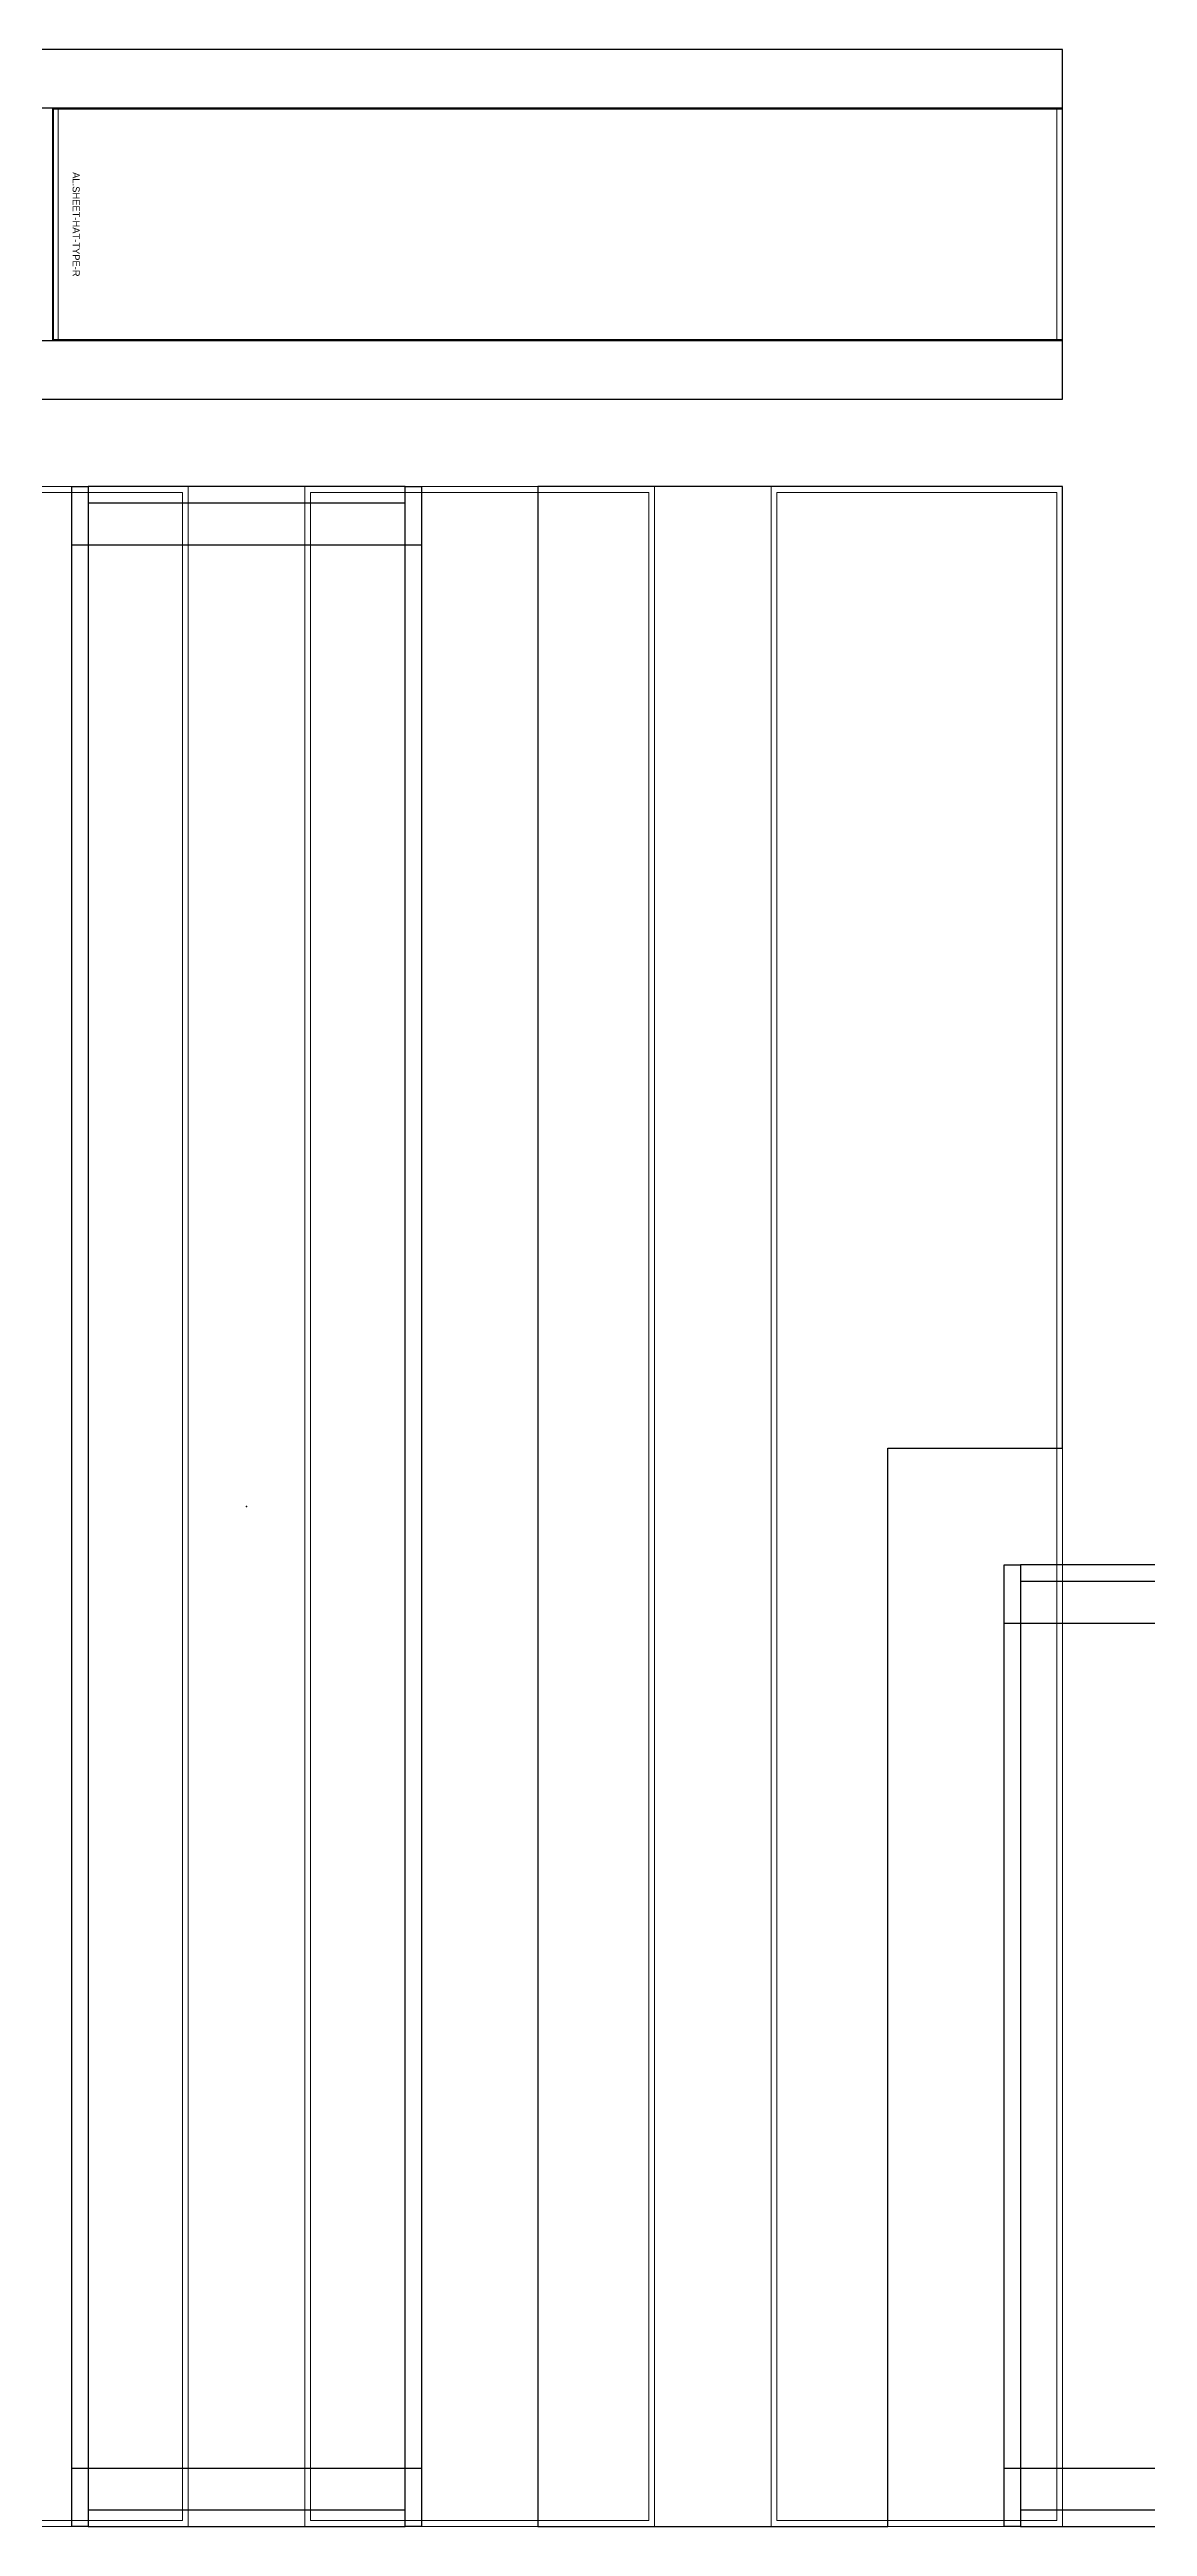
# Model space of a CAD drawing. Header units: millimetres. Extents: x 813027 to 1148939, y -931049 to -10.
# Drawn here: x 1016771 to 1017713, y -111760 to -109635 of the extents above; entities that cross this region are included whole.
import ezdxf
from ezdxf.enums import TextEntityAlignment as Align

# ---------------------------------------------------------------- set-up
doc = ezdxf.new("R2010")
doc.units = ezdxf.units.MM
for name, color, linetype in [('000 - WIPEOUT', 250, 'Continuous'), ('A04_TUBE SERIES', 2, 'Continuous'), ('A11_ALU.SOLID SHEET', 7, 'Continuous')]:
    doc.layers.add(name, color=color, linetype=linetype)
doc.layers.add('A-GLAZ-CURT', color=2, linetype='Continuous', lineweight=9)

# ---------------------------------------------------------------- blocks, each defined once
blk = doc.blocks.new('DPA_CP_Metal Ceiling Panel - Vertical Panel with Gap-23421458-4160 - LOWER PLATFORM LEVEL - REFLECTED CEILING GENERAL PLAN')
at = {"layer": 'A-GLAZ-CURT'}
for p, q in [((914196.3, -110011.8), (914196.3, -111761.8)), ((914496.3, -110011.8), (914196.3, -110011.8)), ((914196.3, -111761.8), (914196.3, -110011.8)), ((914196.3, -110011.8), (914496.3, -110011.8)), ((914196.3, -110011.8), (914196.3, -111761.8)), ((914496.3, -110011.8), (914196.3, -110011.8)), ((914496.3, -110011.8), (914196.3, -110011.8)), ((914196.3, -110011.8), (914196.3, -111761.8)), ((914196.3, -111761.8), (914196.3, -110011.8)), ((914196.3, -110011.8), (914496.3, -110011.8)), ((914201.3, -111756.8), (914201.3, -110016.8)), ((914491.3, -110016.8), (914201.3, -110016.8)), ((914491.3, -110016.8), (914491.3, -111756.8)), ((914496.3, -110011.8), (914496.3, -111761.8)), ((914496.3, -110011.8), (914496.3, -111761.8)), ((914496.3, -111761.8), (914496.3, -110011.8)), ((914496.3, -111761.8), (914496.3, -110011.8)), ((914496.3, -110011.8), (914496.3, -111761.8)), ((914496.3, -111761.8), (914196.3, -111761.8)), ((914496.3, -111761.8), (914196.3, -111761.8)), ((914196.3, -111761.8), (914496.3, -111761.8)), ((914196.3, -111761.8), (914496.3, -111761.8)), ((914496.3, -111761.8), (914196.3, -111761.8)), ((914491.3, -111756.8), (914201.3, -111756.8))]:
    blk.add_line(p, q, dxfattribs=at)
blk = doc.blocks.new('DPA_CP_Metal Ceiling Panel - Vertical Panel with Gap-23421694-4160 - LOWER PLATFORM LEVEL - REFLECTED CEILING GENERAL PLAN')
at = {"layer": 'A-GLAZ-CURT'}
for p, q in [((1017396.3, -111761.8), (1017396.3, -110011.8)), ((1017396.3, -110011.8), (1017646.3, -110011.8)), ((1017396.3, -111761.8), (1017396.3, -110011.8)), ((1017396.3, -110011.8), (1017646.3, -110011.8)), ((1017646.3, -110011.8), (1017396.3, -110011.8)), ((1017396.3, -110011.8), (1017396.3, -111761.8)), ((1017646.3, -110011.8), (1017396.3, -110011.8)), ((1017396.3, -110011.8), (1017396.3, -111761.8)), ((1017396.3, -111761.8), (1017396.3, -110011.8)), ((1017396.3, -110011.8), (1017646.3, -110011.8)), ((1017401.3, -111756.8), (1017401.3, -110016.8)), ((1017401.3, -110016.8), (1017641.3, -110016.8)), ((1017641.3, -110016.8), (1017641.3, -111756.8)), ((1017646.3, -111761.8), (1017646.3, -110011.8)), ((1017646.3, -110011.8), (1017646.3, -111761.8)), ((1017646.3, -111761.8), (1017646.3, -110011.8)), ((1017646.3, -111761.8), (1017646.3, -110011.8)), ((1017646.3, -110011.8), (1017646.3, -111761.8)), ((1017396.3, -111761.8), (1017646.3, -111761.8)), ((1017646.3, -111761.8), (1017396.3, -111761.8)), ((1017396.3, -111761.8), (1017646.3, -111761.8)), ((1017396.3, -111761.8), (1017646.3, -111761.8)), ((1017646.3, -111761.8), (1017396.3, -111761.8)), ((1017401.3, -111756.8), (1017641.3, -111756.8))]:
    blk.add_line(p, q, dxfattribs=at)
blk = doc.blocks.new('DPA_CP_Metal Ceiling Panel - Horizontal with Gap-20312074-4160 - LOWER PLATFORM LEVEL - REFLECTED CEILING GENERAL PLAN')
at = {"layer": 'A-GLAZ-CURT'}
for p, q in [((1016779.8, -109924.3), (1016779.8, -109649.3)), ((1016779.8, -109649.3), (1017646.3, -109649.3)), ((1016779.8, -109924.3), (1016779.8, -109649.3)), ((1017646.3, -109649.3), (1016779.8, -109649.3)), ((1016779.8, -109649.3), (1016779.8, -109924.3)), ((1016779.8, -109649.3), (1016779.8, -109924.3)), ((1016779.8, -109924.3), (1016779.8, -109649.3)), ((1016779.8, -109649.3), (1017646.3, -109649.3)), ((1016782.5, -109649.3), (1017646.3, -109649.3)), ((1017646.3, -109649.3), (1016782.5, -109649.3)), ((1017646.3, -109924.3), (1017646.3, -109649.3)), ((1017646.3, -109649.3), (1017646.3, -109924.3)), ((1017646.3, -109924.3), (1017646.3, -109649.3)), ((1017646.3, -109924.3), (1017646.3, -109649.3)), ((1017646.3, -109649.3), (1017646.3, -109924.3)), ((1016784.8, -109919.3), (1016784.8, -109654.3)), ((1016784.8, -109654.3), (1017641.3, -109654.3)), ((1017641.3, -109654.3), (1017641.3, -109919.3)), ((1016779.8, -109924.3), (1017646.3, -109924.3)), ((1016779.8, -109924.3), (1017646.3, -109924.3)), ((1017646.3, -109924.3), (1016779.8, -109924.3)), ((1017646.3, -109924.3), (1016782.5, -109924.3)), ((1016782.5, -109924.3), (1017646.3, -109924.3)), ((1016784.8, -109919.3), (1017641.3, -109919.3))]:
    blk.add_line(p, q, dxfattribs=at)
blk = doc.blocks.new('C-2-PP21-AR-4160-01-B_20250829-084021_EXCL')
at = {"layer": 'A-GLAZ-CURT'}
for name in ['DPA_CP_Metal Ceiling Panel - Horizontal with Gap-20312074-4160 - LOWER PLATFORM LEVEL - REFLECTED CEILING GENERAL PLAN', 'DPA_CP_Metal Ceiling Panel - Vertical Panel with Gap-23421694-4160 - LOWER PLATFORM LEVEL - REFLECTED CEILING GENERAL PLAN']:
    blk.add_blockref(name, (-1047096.3, 105341.8), dxfattribs=at)
at = {"layer": 'A-GLAZ-CURT', "rotation": 180}
for p in [(883996.3, -116431.8), (884396.3, -116431.8)]:
    blk.add_blockref('DPA_CP_Metal Ceiling Panel - Vertical Panel with Gap-23421458-4160 - LOWER PLATFORM LEVEL - REFLECTED CEILING GENERAL PLAN', p, dxfattribs=at)
blk = doc.blocks.new('*U497')
blk.add_attdef('EXTR.OVL-LENGTH_', (-25, -59.1), '', height=5)
blk.add_wipeout([(-25, 0), (25, 0), (25, 12190), (-25, 12190)]).dxf.layer = '000 - WIPEOUT'
at = {"layer": 'A04_TUBE SERIES', "color": 0}
blk.add_lwpolyline([(-25, 0), (25, 0), (25, 12190), (-25, 12190)], close=True, dxfattribs=at)
blk = doc.blocks.new('*U519')
blk.add_attdef('EXTR.OVL-LENGTH_', (-25, -59.1), '', height=5)
blk.add_wipeout([(-25, 0), (25, 0), (25, 12190), (-25, 12190)]).dxf.layer = '000 - WIPEOUT'
at = {"layer": 'A04_TUBE SERIES', "color": 0}
blk.add_lwpolyline([(-25, 0), (25, 0), (25, 12190), (-25, 12190)], close=True, dxfattribs=at)
blk = doc.blocks.new('*U498')
at = {"layer": 'A11_ALU.SOLID SHEET', "color": 0}
blk.add_lwpolyline([(866, -98.8), (866, 98.8), (0, 98.8), (0, -98.8)], close=True, dxfattribs=at)
at = {"layer": 'Defpoints', "color": 250}
blk.add_point((0, 0), dxfattribs=at)
blk.add_text('AL.SHEET-HAT-TYPE-R', height=6, rotation=270, dxfattribs=at).set_placement((15, 0), align=Align.BOTTOM_CENTER)
blk = doc.blocks.new('*U520')
for p, q in [((-825.3, -5550), (-825.3, -5250)), ((825, -5250), (825, -5550))]:
    blk.add_line(p, q)
blk.add_point((0, -5400))
at = {"layer": 'A11_ALU.SOLID SHEET', "color": 0}
for points in [[(-875, -5250), (875, -5250), (875, -5264), (-875, -5264)], [(-875, -5536), (-861, -5536), (-861, -5264), (-875, -5264)], [(875, -5264), (861, -5264), (861, -5536), (875, -5536)], [(-875, -5536), (875, -5536), (875, -5550), (-875, -5550)]]:
    blk.add_lwpolyline(points, close=True, dxfattribs=at)
blk = doc.blocks.new('*U522')
for p, q in [((-362.8, 4450), (-362.8, 4750)), ((362.5, 4750), (362.5, 4450))]:
    blk.add_line(p, q)
at = {"layer": 'A11_ALU.SOLID SHEET', "color": 0}
for points in [[(-412.5, 4750), (412.5, 4750), (412.5, 4736), (-412.5, 4736)], [(-412.5, 4464), (-398.5, 4464), (-398.5, 4736), (-412.5, 4736)], [(412.5, 4736), (398.5, 4736), (398.5, 4464), (412.5, 4464)]]:
    blk.add_lwpolyline(points, close=True, dxfattribs=at)
blk = doc.blocks.new('C-2-PP21-AR-4160-01-B_20250829-084416_NEWCL')
at = {"layer": 'A11_ALU.SOLID SHEET', "color": 2}
blk.add_lwpolyline([(-29900, -4670), (-29900, -6420), (-29600, -6420), (-29600, -5495), (-29450, -5495), (-29450, -4670)], close=True, dxfattribs=at)
blk.add_blockref('*U498', (-30316, -4445))
at = {"rotation": 90}
for name, p in [('*U520', (-35550, -5545)), ('*U522', (-24750, -6007.5))]:
    blk.add_blockref(name, p, dxfattribs=at)
at = {"rotation": 270}
for name, p in [('*U497', (-41640, -4320)), ('*U519', (-41640, -4570))]:
    blk.add_blockref(name, p, dxfattribs=at)

msp = doc.modelspace()

# ---------------------------------------------------------------- block references
msp.add_blockref('C-2-PP21-AR-4160-01-B_20250829-084021_EXCL', (1047090, -105340))

# ---------------------------------------------------------------- next in the draw order: block references
msp.add_blockref('C-2-PP21-AR-4160-01-B_20250829-084416_NEWCL', (1047090, -105340))

doc.saveas('drawing.dxf')
